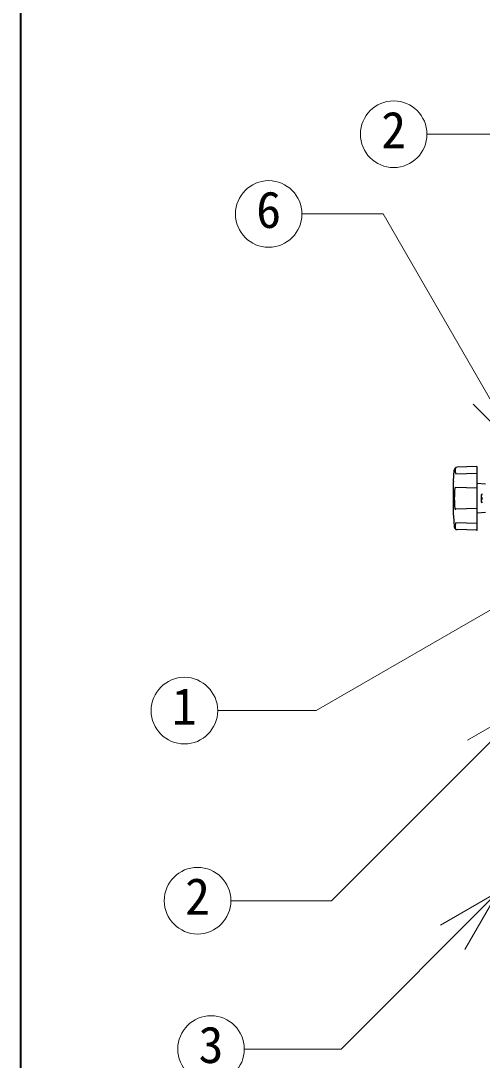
# Model space of a CAD drawing. Units: millimetres at full size, sheet at 1:15; details may follow other scales. Extents: x -3184 to 2891, y -2037 to 2178.
# Drawn here: x -3184 to -2872, y -631 to 70 of the extents above; entities that cross this region are included whole.
import ezdxf
from ezdxf.enums import TextEntityAlignment as Align

# ---------------------------------------------------------------- set-up
doc = ezdxf.new("R2010")
doc.units = ezdxf.units.MM
doc.header["$LTSCALE"] = 15
doc.layers.add('0-0', color=7, linetype='Continuous', lineweight=18)
doc.styles.add('ＭＳ ゴシック', font='')
doc.styles.get('ＭＳ ゴシック').set_extended_font_data('MS Gothic')

msp = doc.modelspace()

# ---------------------------------------------------------------- linework, layer by layer
at = {"layer": '0-0', "color": 1, "lineweight": 40}
msp.add_line((-3184.2, -2037.13), (-3184.2, 2177.87), dxfattribs=at)
at = {"layer": '0-0'}
for p, q in [((-2846.74, -220.31), (-2878.56, -188.49)), ((-2827.39, -304.7), (-2984.47, -395.4)), ((-2843.3, -392.92), (-2974.09, -523.72)), ((-2843.3, -392.92), (-2882.27, -415.42)), ((-2984.47, -395.4), (-3051.12, -395.4)), ((-2861.54, -517.77), (-2900.51, -540.27)), ((-2861.54, -517.77), (-2884.04, -556.74)), ((-2974.09, -523.72), (-3042.22, -523.72))]:
    msp.add_line(p, q, dxfattribs=at)
at = {"layer": '0-0', "color": 5, "lineweight": 25}
for p, q in [((-2876.22, -230.67), (-2889.37, -231.09)), ((-2875.7, -273.09), (-2875.7, -231.17)), ((-2891.69, -240.37), (-2891.3, -232.98)), ((-2875.7, -235.2), (-2890.25, -235.68)), ((-2891.7, -263.37), (-2891.7, -240.89)), ((-2875.7, -245.28), (-2890.25, -244.79)), ((-2870.16, -242.59), (-2875.7, -242.13)), ((-2872.95, -249.78), (-2872.95, -254.48)), ((-2875.7, -258.98), (-2890.25, -259.47)), ((-2891.69, -263.89), (-2891.3, -271.28)), ((-2870.16, -261.67), (-2875.7, -262.13)), ((-2875.7, -269.06), (-2890.25, -268.58)), ((-2876.22, -273.59), (-2889.37, -273.17))]:
    msp.add_line(p, q, dxfattribs=at)
at = {"layer": '0-0'}
for points in [[(-2741.89, -191.35), (-2848.78, -6.22), (-2909.67, -6.22)], [(-2846.74, -220.31), (-2939.26, -60.07), (-2994.14, -60.07)], [(-2861.54, -517.77), (-2967.65, -623.88), (-3033.11, -623.88)]]:
    msp.add_lwpolyline(points, dxfattribs=at)
for centre in [(-2932.17, -6.22), (-3016.64, -60.07), (-3073.62, -395.4), (-3064.72, -523.72), (-3055.61, -623.88)]:
    msp.add_circle(centre, 22.5, dxfattribs=at)
at = {"layer": '0-0', "color": 5, "lineweight": 25}
for centre, radius, start, end in [((-2889.3, -233.09), 2, 91.84585, 176.98087), ((-2888.63, -232.63), 2.07, 141.26695, 176.97243), ((-2876.2, -231.17), 0.5, 0, 91.84585), ((-2880.74, -232.71), 9.96, 178.90936, 197.37998), ((-2881.7, -240.89), 10, 176.98087, 180), ((-2836.87, -252.13), 54.34, 172.70127, 187.29873), ((-2890.27, -245.29), 0.5, 88.09085, 172.70127), ((-2870.85, -250.63), 2.11, 134.62454, 225.37546), ((-2871.39, -250.66), 1.79, 121.62812, 150.75937), ((-2870.85, -253.63), 2.11, 134.62454, 225.37546), ((-2890.27, -258.97), 0.5, 187.29873, 271.90915), ((-2871.39, -253.6), 1.79, 209.24063, 238.37188), ((-2881.7, -263.37), 10, 180, 183.01913), ((-2889.3, -271.17), 2, 183.01913, 268.15415), ((-2880.74, -271.55), 9.96, 162.62002, 181.09064), ((-2888.63, -271.63), 2.07, 183.02757, 218.73305), ((-2876.2, -273.09), 0.5, 268.15415, 0)]:
    msp.add_arc(centre, radius, start, end, dxfattribs=at)

# ---------------------------------------------------------------- texts
at = {"layer": '0-0', "style": 'ＭＳ ゴシック'}
for s, p in [('2', (-2940.61, -23.1)), ('6', (-3025.08, -76.94)), ('1', (-3082.06, -412.27)), ('2', (-3073.16, -540.59)), ('3', (-3064.05, -640.75))]:
    msp.add_text(s, height=24.74, dxfattribs=at).set_placement(p, align=Align.BOTTOM_LEFT)

doc.saveas('drawing.dxf')
